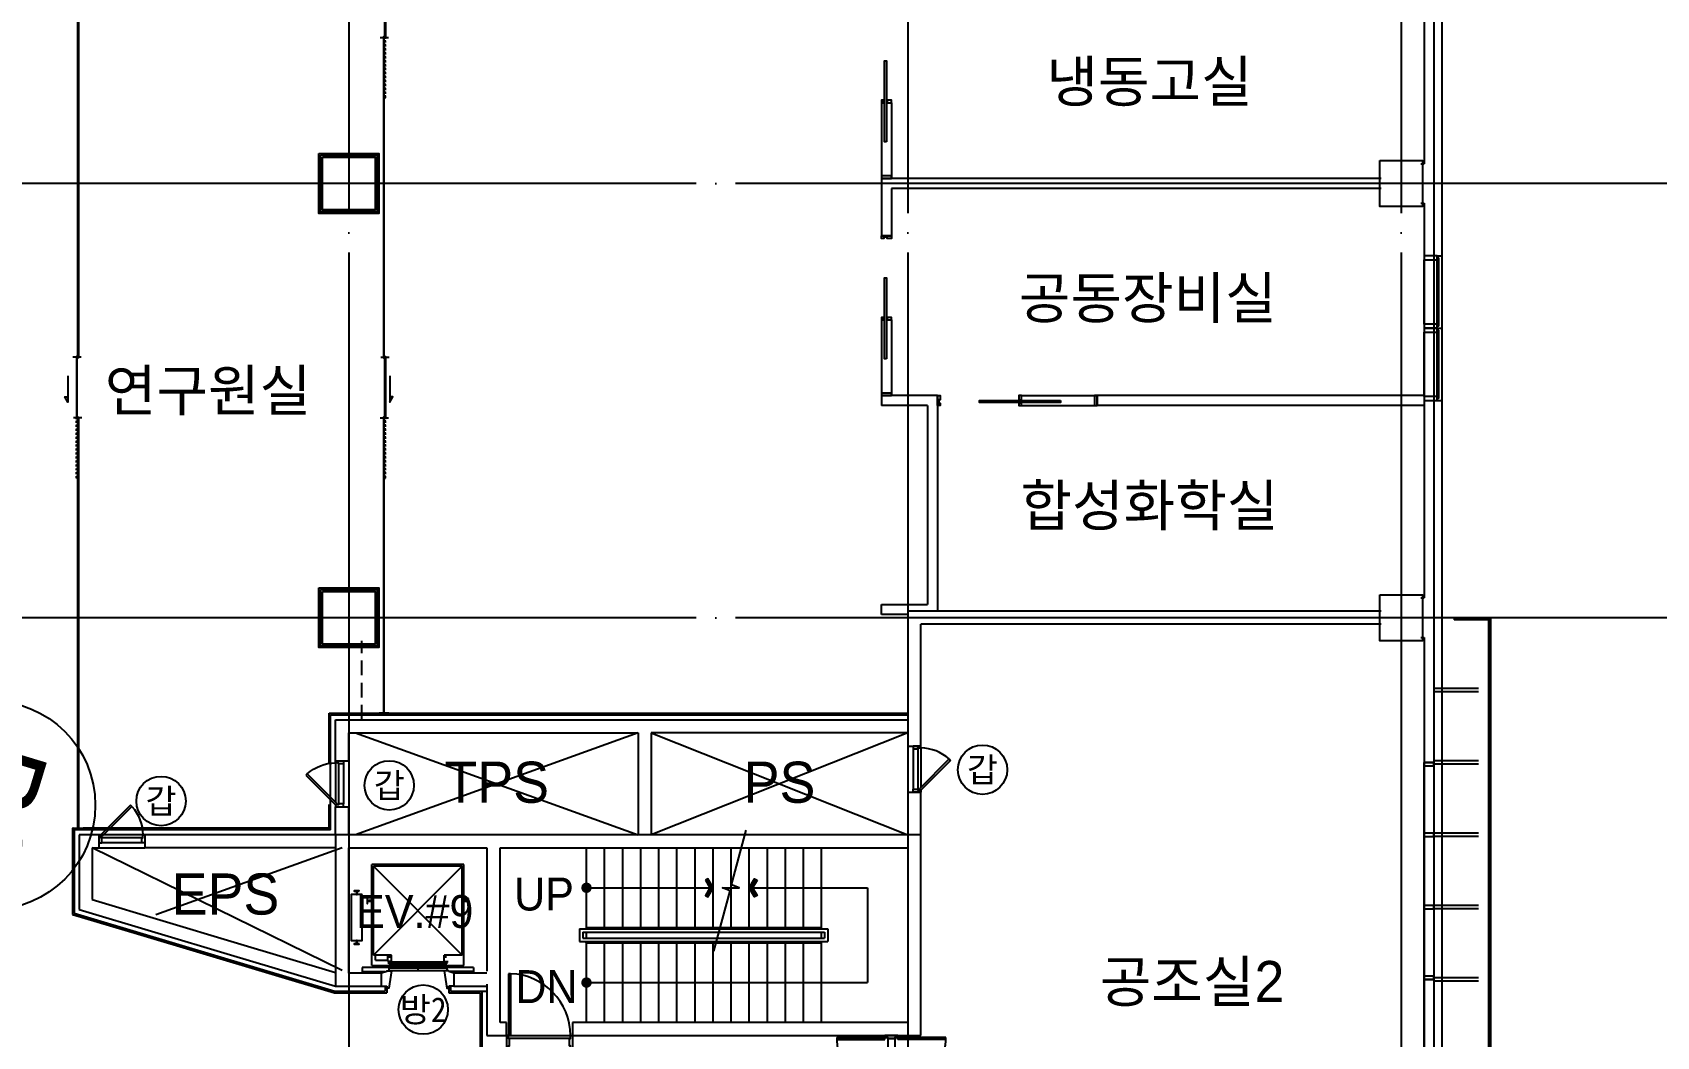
# Model space of a CAD drawing. Header units: metres. Extents: x 630750 to 860239, y 578133 to 726633.
# Drawn here: x 749696 to 774389, y 619945 to 635205 of the extents above; entities that cross this region are included whole.
import ezdxf
from ezdxf.enums import TextEntityAlignment as Align

# ---------------------------------------------------------------- set-up
doc = ezdxf.new("R2010")
doc.units = ezdxf.units.M
doc.header["$LTSCALE"] = 300
for name, pattern in [('CEN', [62, 60, -1, 0, -1]), ('HID1', [0.375, 0.25, -0.125]), ('HIDDEN', [2, 1, -1]), ('업무시설_xr-base$0$CONTINOUS', [0])]:
    doc.linetypes.add(name, pattern=pattern)
for name, color, linetype in [('A-AL', 6, 'Continuous'), ('A-CEN-1', 1, 'Continuous'), ('A-CON', 2, 'Continuous'), ('A-DOR', 4, 'Continuous'), ('A-ELE-9', 9, 'Continuous'), ('A-ELE9', 9, 'Continuous'), ('A-ELEV', 4, 'Continuous'), ('A-ELEV-FIXT', 5, 'Continuous'), ('A-GRID-DIMS', 14, 'Continuous'), ('A-HAT-1', 9, 'Continuous'), ('A-STAIR', 4, 'Continuous'), ('A-SYM1', 7, 'Continuous'), ('A-TXT', 3, 'Continuous'), ('A-TXT-S', 3, 'Continuous'), ('A-WAL-BLK', 3, 'Continuous'), ('A-WAL-DW', 7, 'Continuous'), ('A-WALL-CONC', 2, 'Continuous'), ('A-WIN-GLASS', 4, 'Continuous'), ('DOR', 4, 'Continuous'), ('INT', 117, 'Continuous'), ('KUK-DOOR', 4, 'Continuous'), ('KUK-FUR-FIX', 6, 'Continuous'), ('KUK-WALL-DRYWALL', 4, 'Continuous'), ('KUK-WALL-FIN 1', 30, 'Continuous'), ('KUK-WINDOW', 4, 'Continuous'), ('블럭', 7, 'Continuous'), ('외장그레이팅', 4, 'Continuous'), ('프레임', 5, 'Continuous')]:
    doc.layers.add(name, color=color, linetype=linetype)
doc.layers.add('tel 1구', color=7, linetype='Continuous', lineweight=5, true_color=0x0074cb)
doc.styles.add('TEXT', font='')
doc.styles.add('돋움', font='')
doc.styles.get('TEXT').set_extended_font_data('DotumChe')
doc.styles.get('돋움').set_extended_font_data('Dotum')

# ---------------------------------------------------------------- blocks, each defined once
blk = doc.blocks.new('미닫이문1200')
at = {"layer": 'A-DOR'}
blk.add_line((1280, -150), (2390, -150), dxfattribs=at)
for points in [[(0, 0), (40, 0), (40, -65), (20, -65), (20, -115), (40, -115), (40, -150), (0, -150)], [(1280, 0), (1240, 0), (1240, -65), (1280, -65)], [(2430, 0), (2390, 0), (2390, 0), (2390, 0), (2390, 0), (2390, 0), (2390, -150), (2430, -150)], [(1870, -75), (1870, -105), (640, -105), (640, -75)], [(1280, -115), (1240, -115), (1240, -150), (1280, -150)]]:
    blk.add_lwpolyline(points, close=True, dxfattribs=at)
at = {"layer": 'A-WAL-DW'}
blk.add_line((1280, 0), (2430, 0), dxfattribs=at)
blk = doc.blocks.new('dor-1000x200conc')
at = {"layer": 'A-DOR'}
for p, q in [((30, 1140), (30, 200)), ((60, 1140), (30, 1140)), ((60, 1140), (60, 200)), ((30, 200), (60, 200))]:
    blk.add_line(p, q, dxfattribs=at)
for points in [[(0, 200), (0, 0), (30, 0), (30, 45), (45, 45), (45, 155), (30, 155), (30, 200)], [(1000, 200), (1000, 0), (970, 0), (970, 45), (955, 45), (955, 155), (970, 155), (970, 200)]]:
    blk.add_lwpolyline(points, close=True, dxfattribs=at)
blk.add_arc((30, 200), 940, 0, 88.1729, dxfattribs=at)
at = {"layer": 'DOR', "color": 9}
for points in [[(30, 200), (970, 200)], [(955, 155), (45, 155)]]:
    blk.add_lwpolyline(points, dxfattribs=at)
blk = doc.blocks.new('dor-700')
at = {"layer": 'A-DOR'}
for p, q in [((197, 553), (218, 574)), ((197, 553), (649, 102)), ((218, 574), (670, 123)), ((670, 123), (649, 102))]:
    blk.add_line(p, q, dxfattribs=at)
for points in [[(0, 123), (0, 3), (45, 3), (45, 78), (30, 78), (30, 123)], [(700, 123), (700, 3), (655, 3), (655, 78), (670, 78), (670, 123)]]:
    blk.add_lwpolyline(points, close=True, dxfattribs=at)
blk.add_arc((715, 104), 686, 139.1042, 178.3732, dxfattribs=at)
at = {"layer": 'DOR', "color": 9}
for points in [[(30, 123), (627, 123)], [(45, 78), (655, 78)], [(45, 3), (655, 3)]]:
    blk.add_lwpolyline(points, dxfattribs=at)
blk = doc.blocks.new('door_1700')
at = {"layer": 'A-DOR'}
for p, q in [((1602975, 41797), (1603704, 41797)), ((1602975, 41767), (1603704, 41767)), ((1603704, 41767), (1603704, 41797)), ((1603904, 41767), (1603904, 41797)), ((1603904, 41767), (1603904, 41797)), ((1603904, 41767), (1603904, 41797)), ((1604634, 41797), (1603904, 41797)), ((1604634, 41767), (1603904, 41767)), ((1604634, 41767), (1604634, 41797)), ((1602975, 40187), (1603704, 40187)), ((1602975, 40187), (1602975, 40157)), ((1602975, 40157), (1603704, 40157)), ((1603704, 40157), (1603704, 40187)), ((1603904, 40157), (1603904, 40187)), ((1604634, 40187), (1603904, 40187)), ((1604634, 40157), (1603904, 40157)), ((1604634, 40187), (1604634, 40157))]:
    blk.add_line(p, q, dxfattribs=at)
for points in [[(1603904, 41827), (1603704, 41827), (1603704, 41797), (1603749, 41797), (1603749, 41782), (1603859, 41782), (1603859, 41797), (1603904, 41797)], [(1603904, 41827), (1603704, 41827), (1603704, 41797), (1603749, 41797), (1603749, 41782), (1603859, 41782), (1603859, 41797), (1603904, 41797)], [(1603704, 41827), (1603904, 41827), (1603904, 41797), (1603859, 41797), (1603859, 41782), (1603749, 41782), (1603749, 41797), (1603704, 41797)], [(1603704, 40127), (1603904, 40127), (1603904, 40157), (1603859, 40157), (1603859, 40172), (1603749, 40172), (1603749, 40157), (1603704, 40157)]]:
    blk.add_lwpolyline(points, close=True, dxfattribs=at)
for centre, start, end in [((1603804, 41782), 178.9643, 1.0357), ((1603804, 40122), 2.4174, 177.5826)]:
    blk.add_arc(centre, 830, start, end, dxfattribs=at)
at = {"layer": 'A-ELE9'}
for p, q in [((1603749, 41797), (1603749, 40157)), ((1603859, 41797), (1603859, 40157))]:
    blk.add_line(p, q, dxfattribs=at)
blk = doc.blocks.new('*U32')
blk.add_line((0, 5), (0, 0))
blk.add_circle((0, 11.35), 6.35)
at = {"color": 3, "style": '돋움'}
blk.add_attdef('NO', text='', height=5, dxfattribs=at).set_placement((0, 11.35), align=Align.MIDDLE_CENTER)
blk = doc.blocks.new('elev-11')
at = {"layer": 'A-ELEV'}
for points in [[(2020128, 49069), (2020128, 49079), (2020198, 49079), (2020158, 48816), (2020128, 48816), (2020128, 48846)], [(2021068, 49069), (2021068, 49079), (2020998, 49079), (2021038, 48816), (2021068, 48816), (2021068, 48846)]]:
    blk.add_lwpolyline(points, dxfattribs=at)
at = {"layer": 'A-ELEV-FIXT'}
for p, q in [((2019898, 49161), (2019898, 50693)), ((2021298, 50693), (2019898, 50693)), ((2019923, 49318), (2019923, 50668)), ((2021273, 50668), (2019923, 50668)), ((2021273, 49318), (2021273, 50668)), ((2021298, 49161), (2021298, 50693)), ((2019898, 49161), (2021298, 49161)), ((2020198, 49318), (2019923, 49318)), ((2019948, 49323), (2020148, 49323)), ((2019948, 49318), (2019948, 49323)), ((2019953, 49243), (2019953, 49318)), ((2019953, 49243), (2020143, 49243)), ((2020198, 49221), (2020137, 49221)), ((2020143, 49243), (2020143, 49318)), ((2020148, 49318), (2020148, 49323)), ((2020158, 49215), (2021039, 49215)), ((2020158, 49183), (2020158, 49215)), ((2020158, 49183), (2021039, 49183)), ((2020174, 49278), (2020174, 49318)), ((2020198, 49221), (2020198, 49318)), ((2020598, 49215), (2020598, 49183)), ((2020599, 49215), (2020599, 49183)), ((2021273, 49318), (2020999, 49318)), ((2020999, 49221), (2020999, 49318)), ((2020999, 49221), (2021060, 49221)), ((2021024, 49278), (2021024, 49318)), ((2021039, 49183), (2021039, 49215)), ((2021443, 49131), (2019753, 49131)), ((2019753, 49131), (2019753, 49046)), ((2019753, 49071), (2020097, 49071)), ((2020158, 49124), (2021038, 49124)), ((2020158, 49124), (2020158, 49084)), ((2020158, 49084), (2021038, 49084)), ((2020598, 49124), (2020598, 49084)), ((2020598, 49124), (2020598, 49084)), ((2021038, 49124), (2021038, 49084)), ((2021443, 49071), (2021088, 49071)), ((2021443, 49131), (2021443, 49046))]:
    blk.add_line(p, q, dxfattribs=at)
at = {"layer": 'A-ELEV-FIXT', "color": 8}
for p, q in [((2021273, 50668), (2019923, 49318)), ((2021273, 49318), (2019923, 50668))]:
    blk.add_line(p, q, dxfattribs=at)
at = {"layer": 'A-ELEV-FIXT'}
for points in [[(2019754, 50241), (2019584, 50241), (2019584, 49541), (2019754, 49541)], [(2019708, 50291), (2019708, 50297), (2019630, 50297), (2019630, 50291), (2019665, 50285), (2019665, 50269), (2019664, 50269), (2019664, 50241), (2019674, 50241), (2019674, 50269), (2019673, 50269), (2019673, 50285)], [(2019833, 50180), (2019827, 50180), (2019827, 50102), (2019833, 50102), (2019839, 50137), (2019855, 50137), (2019855, 50136), (2019883, 50136), (2019883, 50146), (2019855, 50146), (2019855, 50145), (2019839, 50145)], [(2021369, 50180), (2021363, 50180), (2021357, 50145), (2021341, 50145), (2021341, 50146), (2021313, 50146), (2021313, 50136), (2021341, 50136), (2021341, 50137), (2021357, 50137), (2021363, 50102), (2021369, 50102)], [(2019708, 49491), (2019673, 49497), (2019673, 49513), (2019674, 49513), (2019674, 49541), (2019664, 49541), (2019664, 49513), (2019665, 49513), (2019665, 49497), (2019630, 49491), (2019630, 49485), (2019708, 49485)]]:
    blk.add_lwpolyline(points, close=True, dxfattribs=at)
blk = doc.blocks.new('nht')
at = {"layer": 'A-WIN-GLASS'}
for p, q in [((2171798, -435927, 0), (2171798, -435857, 0)), ((2172898, -435927, 0), (2171798, -435927, 0)), ((2172868, -435903, 0), (2171828, -435903, 0)), ((2171828, -435903, 0), (2171828, -435927, 0)), ((2172868, -435927, 0), (2171828, -435927, 0)), ((2172868, -435903, 0), (2172868, -435927, 0)), ((2172898, -435927, 0), (2172898, -435857, 0)), ((2172838, -436127, 0), (2171858, -436127, 0))]:
    blk.add_line(p, q, dxfattribs=at)
at = {"layer": 'A-WIN-GLASS', "elevation": 0}
for points in [[(2171798, -436127), (2171858, -436127), (2171858, -435927), (2171798, -435927)], [(2172838, -436127), (2172898, -436127), (2172898, -435927), (2172838, -435927)]]:
    blk.add_lwpolyline(points, close=True, dxfattribs=at)

msp = doc.modelspace()

# ---------------------------------------------------------------- hatches: boundary and pattern name
at = {"layer": 'A-SYM1'}
h = msp.add_hatch(color=7, dxfattribs=at)
edge = h.paths.add_edge_path()
edge.add_arc((758119.4, 622205.2), 80, 180, 360, ccw=False)
edge.add_arc((758119.4, 622205.2), 80, 0, 180, ccw=False)
for points in [[(759964.9, 622342.9), (759926.4, 622320.7), (759993.1, 622205.2), (759926.4, 622089.8), (759964.9, 622067.5), (760044.4, 622205.2)], [(760673.9, 622342.9), (760712.4, 622320.7), (760645.7, 622205.2), (760712.4, 622089.8), (760673.9, 622067.5), (760594.4, 622205.2)]]:
    msp.add_hatch(color=7, dxfattribs=at).paths.add_polyline_path(points)
h = msp.add_hatch(color=7, dxfattribs=at)
edge = h.paths.add_edge_path()
edge.add_arc((758119.4, 620765.2), 80, 180, 360, ccw=False)
edge.add_arc((758119.4, 620765.2), 80, 0, 180, ccw=False)

# ---------------------------------------------------------------- linework, layer by layer
at = {"layer": 'A-AL', "ltscale": 3}
msp.add_line((771124.4, 669180.2, 0), (771124.4, 613140.2, 0), dxfattribs=at)
at = {"layer": 'A-CEN-1', "linetype": 'CEN'}
for p, q in [((754504.4, 706258.8, 0), (754504.4, 599969.6, 0)), ((763004.4, 706258.8, 0), (763004.4, 599969.6, 0)), ((770504.4, 706258.8, 0), (770504.4, 599969.6, 0)), ((796986.4, 632910.2, 0), (744904.4, 632910.2, 0)), ((796986.4, 626310.2, 0), (744904.4, 626310.2, 0))]:
    msp.add_line(p, q, dxfattribs=at)
at = {"layer": 'A-CON'}
for points in [[(754104.4, 633310.2), (754904.4, 633310.2), (754904.4, 632510.2), (754104.4, 632510.2)], [(754104.4, 626710.2), (754904.4, 626710.2), (754904.4, 625910.2), (754104.4, 625910.2)]]:
    msp.add_lwpolyline(points, close=True, dxfattribs=at)
at = {"layer": 'A-CON', "elevation": 0}
for points in [[(770179.5, 633260.2), (770829.5, 633260.2), (770829.5, 632560.2), (770179.5, 632560.2)], [(770179.5, 626660.2), (770829.5, 626660.2), (770829.5, 625960.2), (770179.5, 625960.2)]]:
    msp.add_lwpolyline(points, close=True, dxfattribs=at)
at = {"layer": 'A-ELE-9'}
for p, q in [((763004.4, 624360.2, 0), (763004.4, 623660.2, 0)), ((754504.2, 624135.2, 0), (754504.2, 623435.2, 0)), ((751404.4, 622810, 0), (750704.4, 622810, 0))]:
    msp.add_line(p, q, dxfattribs=at)
at = {"layer": 'A-ELEV'}
for p, q in [((755084.4, 620933.2, 0), (755004.4, 620910.2, 0)), ((756104.4, 620910.2, 0), (756024.4, 620933.2, 0)), ((755004.4, 620710.2, 0), (755084.4, 620710.2, 0)), ((756104.4, 620710.2, 0), (756024.4, 620710.2, 0))]:
    msp.add_line(p, q, dxfattribs=at)
at = {"layer": 'A-HAT-1', "color": 8}
for p, q in [((754604.6, 624560.2, 0), (758904.6, 623010.1, 0)), ((763004.4, 624560.2, 0), (759104.6, 623010.1, 0)), ((754404.4, 620949, 0), (750604.4, 622810.2, 0)), ((754404.4, 622810.2, 0), (751573, 621795.5, 0))]:
    msp.add_line(p, q, dxfattribs=at)
at = {"layer": 'A-HAT-1', "color": 8, "elevation": 0}
for points in [[(758904.6, 624560.2), (754604.6, 623010.1)], [(759104.6, 624560.2), (763004.4, 623010.2)]]:
    msp.add_lwpolyline(points, dxfattribs=at)
at = {"layer": 'A-STAIR'}
for p, q in [((758389.4, 622810.2, 0), (758389.4, 621600.2, 0)), ((758664.4, 622810.2, 0), (758664.4, 621600.2, 0)), ((758939.4, 622810.2, 0), (758939.4, 621600.2, 0)), ((759214.4, 622810.2, 0), (759214.4, 621600.2, 0)), ((759489.4, 622810.2, 0), (759489.4, 621600.2, 0)), ((759764.4, 622810.2, 0), (759764.4, 621600.2, 0)), ((760039.4, 622810.2, 0), (760039.4, 621600.2, 0)), ((760314.4, 622810.2, 0), (760314.4, 621600.2, 0)), ((760589.4, 622810.2, 0), (760589.4, 621600.2, 0)), ((760864.4, 622810.2, 0), (760864.4, 621600.2, 0)), ((761139.4, 622810.2, 0), (761139.4, 621600.2, 0)), ((761414.4, 622810.2, 0), (761414.4, 621600.2, 0)), ((758014.4, 621580.2, 0), (761789.4, 621580.2, 0)), ((758014.4, 621580.2, 0), (758014.4, 621390.2, 0)), ((758064.4, 621530.2, 0), (761739.4, 621530.2, 0)), ((758064.4, 621530.2, 0), (758064.4, 621440.2, 0)), ((758114.4, 621600.2, 0), (761689.4, 621600.2, 0)), ((758114.4, 621530.2, 0), (758114.4, 621440.2, 0)), ((761689.4, 621530.2, 0), (761689.4, 621440.2, 0)), ((761739.4, 621530.2, 0), (761739.4, 621440.2, 0)), ((761789.4, 621580.2, 0), (761789.4, 621390.2, 0)), ((758014.4, 621390.2, 0), (761789.4, 621390.2, 0)), ((758064.4, 621440.2, 0), (761739.4, 621440.2, 0)), ((758114.4, 621370.2, 0), (761689.4, 621370.2, 0)), ((758114.4, 621370.2, 0), (758114.4, 620160.2, 0)), ((758389.4, 621370.2, 0), (758389.4, 620160.2, 0)), ((758664.4, 621370.2, 0), (758664.4, 620160.2, 0)), ((758939.4, 621370.2, 0), (758939.4, 620160.2, 0)), ((759214.4, 621370.2, 0), (759214.4, 620160.2, 0)), ((759489.4, 621370.2, 0), (759489.4, 620160.2, 0)), ((759764.4, 621370.2, 0), (759764.4, 620160.2, 0)), ((760039.4, 621370.2, 0), (760039.4, 620160.2, 0)), ((760314.4, 621370.2, 0), (760314.4, 620160.2, 0)), ((760589.4, 621370.2, 0), (760589.4, 620160.2, 0)), ((760864.4, 621370.2, 0), (760864.4, 620160.2, 0)), ((761139.4, 621370.2, 0), (761139.4, 620160.2, 0)), ((761414.4, 621370.2, 0), (761414.4, 620160.2, 0)), ((761689.4, 621390.2, 0), (761689.4, 620160.2, 0))]:
    msp.add_line(p, q, dxfattribs=at)
at = {"layer": 'A-STAIR', "elevation": 0}
for points in [[(758114.4, 622810.2), (758114.4, 621580.2)], [(761689.4, 622810.2), (761689.4, 621580.2)], [(758114.4, 621370.2), (758114.4, 621390.2)]]:
    msp.add_lwpolyline(points, dxfattribs=at)
at = {"layer": 'A-SYM1', "color": 7}
for p, q in [((758119.4, 622205.2, 0), (760044.4, 622205.2, 0)), ((760594.4, 622205.2, 0), (762394.4, 622205.2, 0)), ((762394.4, 622205.2, 0), (762394.4, 620765.2, 0)), ((758119.4, 620765.2, 0), (762394.4, 620765.2, 0))]:
    msp.add_line(p, q, dxfattribs=at)
at = {"layer": 'A-SYM1', "color": 7, "elevation": 0}
msp.add_lwpolyline([(760057, 621244.4), (760302.2, 622159.9), (760189.2, 622205.2), (760439.6, 622205.2), (760326.5, 622250.6), (760548.6, 623079.2)], dxfattribs=at)
for points in [[(759926.4, 622320.7), (759993.1, 622205.2), (759926.4, 622089.8), (759964.9, 622067.5), (760044.4, 622205.2), (759964.9, 622342.9)], [(760712.4, 622320.7), (760645.7, 622205.2), (760712.4, 622089.8), (760673.9, 622067.5), (760594.4, 622205.2), (760673.9, 622342.9)]]:
    msp.add_lwpolyline(points, close=True, dxfattribs=at)
at = {"layer": 'A-WAL-BLK'}
for p, q in [((770204.4, 626410.2, 0), (763004.4, 626410.2, 0)), ((763004.4, 626410.2, 0), (763004.4, 624760.1, 0)), ((763004.4, 626010.2, 0), (763004.4, 624760.2, 0)), ((770204.4, 626210.2, 0), (763204.4, 626210.2, 0)), ((763204.4, 624360.2, 0), (763204.4, 626210.2, 0)), ((754304.4, 624760.2, 0), (763004.4, 624760.2, 0)), ((754304.4, 624135.2, 0), (754304.4, 624760.2, 0)), ((754504.4, 624560.2, 0), (758904.6, 624560.2, 0)), ((754504.4, 624135.2, 0), (754504.4, 624560.2, 0)), ((758904.6, 624560.2, 0), (758904.6, 623010.1, 0)), ((763004.4, 624560.2, 0), (759104.6, 624560.2, 0)), ((759104.6, 624560.2, 0), (759104.6, 623010.1, 0)), ((763004.4, 624560.2, 0), (763004.4, 624360.2, 0)), ((763004.4, 624360.2, 0), (763204.6, 624360.2, 0)), ((754304.4, 624135.2, 0), (754504.4, 624135.2, 0)), ((763004.4, 623660.2, 0), (763004.4, 623010.2, 0)), ((763004.4, 623660.2, 0), (763204.4, 623660.2, 0)), ((763204.4, 623010.2, 0), (763204.4, 623660.2, 0)), ((754304.4, 623010.2, 0), (754304.4, 623435.2, 0)), ((754304.4, 623435.2, 0), (754504.4, 623435.2, 0)), ((754504.4, 623010.3, 0), (754504.4, 623435.2, 0)), ((750404.4, 623010.2, 0), (750404.4, 621876.5, 0)), ((754303.9, 623010.2, 0), (750404.4, 623010.2, 0)), ((750604.4, 622810.2, 0), (750604.4, 622025.4, 0)), ((754303.9, 622810.2, 0), (751404.4, 622810.2, 0)), ((750603.9, 622025.4, 0), (752761.3, 621380.3, 0)), ((750403.9, 621876.5, 0), (752704, 621188.7, 0)), ((752761.3, 621380.3, 0), (754303.9, 620919, 0)), ((752704, 621188.7, 0), (754303.9, 620710.2, 0))]:
    msp.add_line(p, q, dxfattribs=at)
at = {"layer": 'A-WAL-BLK', "elevation": 0}
for points in [[(750704.4, 623010.2), (750704.4, 622810.4)], [(751404.4, 623010), (751404.4, 622810.2)], [(750704.4, 622810), (750604.8, 622810)]]:
    msp.add_lwpolyline(points, dxfattribs=at)
at = {"layer": 'A-WAL-DW'}
for p, q in [((771004.4, 669180.2, 0), (771004.4, 613140.2, 0)), ((770854.4, 642510.2, 0), (770854.4, 633210.2, 0)), ((770804.4, 633210.2, 0), (770854.4, 633210.2, 0)), ((770204.4, 632985.2, 0), (762604.4, 632985.2, 0)), ((762604.4, 632985.2, 0), (762604.4, 632115.2, 0)), ((762754.4, 632835.2, 0), (762754.4, 632115.2, 0)), ((770204.4, 632835.2, 0), (762754.4, 632835.2, 0)), ((770804.4, 632610.2, 0), (770854.4, 632610.2, 0)), ((770854.4, 632610.2, 0), (770854.4, 626610.2, 0)), ((762754.4, 632115.2, 0), (762604.4, 632115.2, 0)), ((762604.4, 629685.2, 0), (762604.4, 629535.2, 0)), ((763454.4, 629685.2, 0), (762604.4, 629685.2, 0)), ((763454.4, 629685.2, 0), (763454.4, 626410.2, 0)), ((770854.4, 629685.2, 0), (765884.4, 629685.2, 0)), ((765884.4, 629685.2, 0), (765884.4, 629535.2, 0)), ((763304.4, 629535.2, 0), (762604.4, 629535.2, 0)), ((763304.4, 629535.2, 0), (763304.4, 626510.2, 0)), ((770854.4, 629535.2, 0), (765884.4, 629535.2, 0)), ((762604.4, 626510.2, 0), (763304.7, 626510.2, 0)), ((762604.4, 626360.2, 0), (762604.4, 626510.2, 0)), ((770804.4, 626610.2, 0), (770854.4, 626610.2, 0)), ((763004.4, 626360.2, 0), (762604.4, 626360.2, 0)), ((770804.4, 626010.2, 0), (770854.4, 626010.2, 0)), ((770854.4, 626010.2, 0), (770854.4, 618210.2, 0))]:
    msp.add_line(p, q, dxfattribs=at)
at = {"layer": 'A-WALL-CONC'}
for p, q in [((763204.4, 623010.2, 0), (754303.9, 623010.2, 0)), ((754303.9, 623010.2, 0), (754303.9, 620710.2, 0)), ((763204.4, 619960.2, 0), (763204.4, 623010.2, 0)), ((754503.9, 620910.2, 0), (754503.9, 622810.2, 0)), ((754503.9, 622810.2, 0), (756604.4, 622810.2, 0)), ((756604.4, 622810.2, 0), (756604.4, 620940.2, 0)), ((756804.4, 620160.2, 0), (756804.4, 622810.2, 0)), ((756804.4, 622810.2, 0), (763004.4, 622810.2, 0)), ((763004.4, 622810.2, 0), (763004.4, 620160.2, 0)), ((755004.4, 620910.2, 0), (754503.9, 620910.2, 0)), ((755004.4, 620710.2, 0), (755004.4, 620910.2, 0)), ((756604.4, 620910.2, 0), (756104.4, 620910.2, 0)), ((756104.4, 620910.2, 0), (756104.4, 620710.2, 0)), ((754303.9, 620710.2, 0), (755004.4, 620710.2, 0)), ((756104.4, 620710.2, 0), (756604.4, 620710.2, 0)), ((756604.4, 620740.2, 0), (756604.4, 619960.2, 0)), ((756904.4, 620160.2, 0), (756804.4, 620160.2, 0)), ((756904.4, 619960.2, 0), (756904.4, 620160.2, 0)), ((763004.4, 620160.2, 0), (757904.4, 620160.2, 0)), ((757904.4, 620160.2, 0), (757904.4, 619960.2, 0)), ((756604.4, 619960.2, 0), (756904.4, 619960.2, 0)), ((757904.4, 619960.2, 0), (763204.4, 619960.2, 0))]:
    msp.add_line(p, q, dxfattribs=at)
at = {"layer": 'A-WIN-GLASS'}
for p, q in [((770854.4, 624110.2, 0), (771004.4, 624110.2, 0)), ((770854.4, 618635.2, 0), (770854.4, 624110.2, 0)), ((771004.4, 624110.2, 0), (771004.4, 618685.2, 0)), ((771004.4, 620810.2, 0), (770854.4, 620810.2, 0))]:
    msp.add_line(p, q, dxfattribs=at)
at = {"layer": 'A-WIN-GLASS', "elevation": 0}
for points in [[(771004.4, 624110.2), (770854.4, 624110.2), (770854.4, 624060.2), (771004.4, 624060.2)], [(771004.4, 623035.2), (770854.4, 623035.2), (770854.4, 622985.2), (771004.4, 622985.2)], [(771004.4, 621935.2), (770854.4, 621935.2), (770854.4, 621885.2), (771004.4, 621885.2)], [(771004.4, 620860.2), (770854.4, 620860.2), (770854.4, 620810.2), (771004.4, 620810.2)]]:
    msp.add_lwpolyline(points, close=True, dxfattribs=at)
at = {"layer": 'INT', "linetype": 'HID1', "ltscale": 3}
msp.add_line((754704.4, 624760.2, 0), (754704.4, 625960.2, 0), dxfattribs=at)
at = {"layer": 'KUK-DOOR', "color": 5, "linetype": 'HIDDEN', "ltscale": 0.1}
for points in [[(755064.4, 635150.2), (755054.4, 635150.2), (755054.4, 634210.2), (755064.4, 634210.2)], [(755064.4, 629370.2), (755054.4, 629370.2), (755054.4, 628430.2), (755064.4, 628430.2)]]:
    msp.add_lwpolyline(points, close=True, dxfattribs=at)
at = {"layer": 'KUK-DOOR', "color": 1, "ltscale": 30, "elevation": 0}
for points in [[(750235.5, 629986.6), (750235.5, 629587.1), (750189.8, 629669.1), (750235.5, 629669.1)], [(755130.2, 629986.6), (755130.2, 629587.1), (755176, 629669.1), (755130.2, 629669.1)]]:
    msp.add_lwpolyline(points, dxfattribs=at)
at = {"layer": 'KUK-DOOR', "color": 5, "linetype": 'HIDDEN', "ltscale": 0.1, "elevation": 0}
msp.add_lwpolyline([(750364.4, 629370.2), (750374.4, 629370.2), (750374.4, 628430.2), (750364.4, 628430.2)], close=True, dxfattribs=at)
at = {"layer": 'KUK-WALL-DRYWALL'}
for p, q in [((754229.4, 623085.2), (754229.4, 624835.2)), ((754229.4, 624109.1), (754229.4, 624835.2)), ((754229.4, 624835.2), (761191, 624835.2)), ((754229.4, 624835.2), (763004.4, 624835.2)), ((754229.4, 623085.2), (754229.4, 623469.1)), ((754229.4, 623085.2), (750329.4, 623085.2)), ((750329.4, 623085.2), (750329.4, 621820.6)), ((750329.4, 621820.6), (750631.1, 621730.4, 0)), ((750631.1, 621730.4, 0), (754293.4, 620635.2)), ((754293.4, 620635.2), (755059.4, 620635.2)), ((755059.4, 620710.4), (755059.4, 620635.2)), ((756049.4, 620710.2), (756049.4, 620635.2)), ((756049.4, 620635.2), (756604.4, 620635.2)), ((756529.4, 620635.2), (756529.4, 619785.2))]:
    msp.add_line(p, q, dxfattribs=at)
for points in [[(754074.4, 633340.2), (754934.4, 633340.2), (754934.4, 632480.2), (754074.4, 632480.2)], [(754074.4, 626740.2), (754934.4, 626740.2), (754934.4, 625880.2), (754074.4, 625880.2)]]:
    msp.add_lwpolyline(points, close=True, dxfattribs=at)
at = {"layer": 'KUK-WALL-FIN 1'}
for p, q in [((754204.4, 624109.1), (754204.4, 624860.2)), ((754204.4, 624860.2), (761191, 624860.2)), ((754204.4, 624860.2), (763004.4, 624860.2)), ((754204.4, 623110.2), (754204.4, 623469.1)), ((750314.4, 623110.2), (750304.4, 623110.2)), ((750304.4, 623110.2), (750304.4, 621802)), ((754204.4, 623110.2), (750464.4, 623110.2)), ((750304.4, 621802), (751294.5, 621505.9, 0)), ((751294.5, 621505.9, 0), (754289.8, 620610.2)), ((754289.8, 620610.2), (755084.4, 620610.2)), ((755084.4, 620710.4), (755084.4, 620610.2)), ((756024.4, 620710.2), (756024.4, 620610.2)), ((756024.4, 620610.2), (756504.4, 620610.2)), ((756504.4, 620610.2), (756504.4, 619760.2))]:
    msp.add_line(p, q, dxfattribs=at)
for points in [[(754049.4, 633365.2), (754959.4, 633365.2), (754959.4, 632455.2), (754049.4, 632455.2)], [(754049.4, 626765.2), (754959.4, 626765.2), (754959.4, 625855.2), (754049.4, 625855.2)]]:
    msp.add_lwpolyline(points, close=True, dxfattribs=at)
at = {"layer": 'KUK-WALL-FIN 1', "color": 3}
for points in [[(754987.8, 624835.2), (754987.8, 624850.2), (754964.4, 624850.2), (754964.4, 624860.2), (755029.4, 624860.2)], [(754987.8, 624835.2), (754987.8, 624850.2), (754964.4, 624850.2), (754964.4, 624860.2), (755029.4, 624860.2)], [(755027.8, 624858.6), (754966, 624858.6), (754966, 624851.8), (754989.4, 624851.8), (754989.4, 624835.2), (754987.8, 624835.2)], [(755027.8, 624858.6), (754966, 624858.6), (754966, 624851.8), (754989.4, 624851.8), (754989.4, 624835.2), (754987.8, 624835.2)], [(755027.8, 624858.6), (755027.8, 624848.6), (755051, 624848.6), (755051, 624858.6)], [(755027.8, 624858.6), (755027.8, 624848.6), (755051, 624848.6), (755051, 624858.6)], [(755029.4, 624860.2), (755029.4, 624850.2), (755049.4, 624850.2), (755049.4, 624860.2)], [(755029.4, 624860.2), (755029.4, 624850.2), (755049.4, 624850.2), (755049.4, 624860.2)], [(755049.4, 624860.2), (755114.4, 624860.2), (755114.4, 624850.2), (755091, 624850.2), (755091, 624835.2), (755089.4, 624835.2), (755089.4, 624851.8), (755112.8, 624851.8), (755112.8, 624858.6), (755051, 624858.6)], [(755049.4, 624860.2), (755114.4, 624860.2), (755114.4, 624850.2), (755091, 624850.2), (755091, 624835.2), (755089.4, 624835.2), (755089.4, 624851.8), (755112.8, 624851.8), (755112.8, 624858.6), (755051, 624858.6)], [(750337.8, 623085.2), (750337.8, 623100.2), (750314.4, 623100.2), (750314.4, 623110.2), (750379.4, 623110.2)], [(750377.8, 623108.6), (750316, 623108.6), (750316, 623101.8), (750339.4, 623101.8), (750339.4, 623085.2), (750337.8, 623085.2)], [(750377.8, 623108.6), (750377.8, 623098.6), (750401, 623098.6), (750401, 623108.6)], [(750379.4, 623110.2), (750379.4, 623100.2), (750399.4, 623100.2), (750399.4, 623110.2)], [(750399.4, 623110.2), (750464.4, 623110.2), (750464.4, 623100.2), (750441, 623100.2), (750441, 623085.2), (750439.4, 623085.2), (750439.4, 623101.8), (750462.8, 623101.8), (750462.8, 623108.6), (750401, 623108.6)]]:
    msp.add_lwpolyline(points, dxfattribs=at)
at = {"layer": 'KUK-WINDOW', "color": 1, "linetype": '업무시설_xr-base$0$CONTINOUS'}
for p, q in [((754984, 635130.2), (755107.6, 635130.2)), ((750434.8, 630270.2), (750311.2, 630270.2)), ((754994, 630270.2), (755117.6, 630270.2)), ((750444.8, 629350.2), (750321.2, 629350.2)), ((754984, 629350.2), (755107.6, 629350.2))]:
    msp.add_line(p, q, dxfattribs=at)
at = {"layer": 'KUK-WINDOW', "linetype": '업무시설_xr-base$0$CONTINOUS', "elevation": 0}
for points in [[(750384.4, 636050.2), (750394.4, 636050.2), (750394.4, 630260.2), (750384.4, 630260.2)], [(750364.4, 629340.2), (750374.4, 629340.2), (750374.4, 630280.2), (750364.4, 630280.2)], [(750384.4, 629360.2), (750394.4, 629360.2), (750394.4, 623100.2), (750384.4, 623100.2)]]:
    msp.add_lwpolyline(points, close=True, dxfattribs=at)
at = {"layer": 'KUK-WINDOW', "linetype": '업무시설_xr-base$0$CONTINOUS'}
for points in [[(755064.4, 635120.2), (755054.4, 635120.2), (755054.4, 636060.2), (755064.4, 636060.2)], [(755044.4, 635140.2), (755034.4, 635140.2), (755034.4, 630260.2), (755044.4, 630260.2)], [(755064.4, 629340.2), (755054.4, 629340.2), (755054.4, 630280.2), (755064.4, 630280.2)], [(755044.4, 629360.2), (755034.4, 629360.2), (755034.4, 624850.2), (755044.4, 624850.2)]]:
    msp.add_lwpolyline(points, close=True, dxfattribs=at)
at = {"layer": '블럭', "color": 1}
for centre in [(764140.6, 624000.3, 0), (755120.6, 623762.4, 0), (751650.3, 623523.9, 0), (755637.4, 620353.6, 0)]:
    msp.add_circle(centre, 375, dxfattribs=at)
at = {"layer": '외장그레이팅'}
for p, q in [((771314.4, 626310.2, 0), (771314.4, 626280.2, 0)), ((771864.4, 626310.2, 0), (771314.4, 626310.2, 0)), ((771864.4, 626280.2, 0), (771314.4, 626280.2, 0)), ((771834.4, 626310.2, 0), (771834.4, 607072.6, 0)), ((771864.4, 626310.2, 0), (771864.4, 607072.6, 0))]:
    msp.add_line(p, q, dxfattribs=at)
at = {"layer": '프레임'}
for p, q in [((771684.4, 625235.2, 0), (771004.4, 625235.2, 0)), ((771684.4, 625185.2, 0), (771004.4, 625185.2, 0)), ((771684.4, 624135.2, 0), (771004.4, 624135.2, 0)), ((771684.4, 624085.2, 0), (771004.4, 624085.2, 0)), ((771684.4, 623035.2, 0), (771004.4, 623035.2, 0)), ((771684.4, 622985.2, 0), (771004.4, 622985.2, 0)), ((771684.4, 621935.2, 0), (771004.4, 621935.2, 0)), ((771684.4, 621885.2, 0), (771004.4, 621885.2, 0)), ((771684.4, 620835.2, 0), (771004.4, 620835.2, 0)), ((771684.4, 620785.2, 0), (771004.4, 620785.2, 0))]:
    msp.add_line(p, q, dxfattribs=at)

# ---------------------------------------------------------------- block references
msp.add_blockref('dor-1000x200conc', (756904.4, 619760.2, 0))
at = {"layer": 'A-DOR', "rotation": 269.9999886874992}
msp.add_blockref('dor-700', (763081.1, 624360.2, 0), dxfattribs=at)
at = {"layer": 'A-DOR', "xscale": -1}
for p, rotation in [((754427.6, 624135.2, 0), 90.00001131250077), ((751404.4, 622886.9, 0), 1.131250077612833e-05)]:
    msp.add_blockref('dor-700', p, dxfattribs=dict(at, rotation=rotation))
at = {"layer": 'A-DOR'}
msp.add_blockref('door_1700', (-841050, 578132.8, 0), dxfattribs=at)
at = {"layer": 'A-ELEV'}
msp.add_blockref('elev-11', (-1265044, 571864.3, 0), dxfattribs=at)
at = {"layer": 'A-GRID-DIMS', "xscale": 250.0000000000884, "yscale": 250.0000000000884, "zscale": 250.0000000000884, "rotation": 253.1091880892739}
msp.add_blockref('*U32', (746348.2, 624284.2, 0), dxfattribs=at).add_auto_attribs({'NO': 'B3'})
at = {"layer": 'KUK-FUR-FIX', "color": 30, "rotation": 270}
for p in [(1206981.9, 2803608, 0), (1206981.9, 2802508, 0)]:
    msp.add_blockref('nht', p, dxfattribs=at)
at = {"layer": 'tel 1구', "rotation": 270}
for p in [(762754.4, 635415.2, 0), (762754.4, 632115.2, 0)]:
    msp.add_blockref('미닫이문1200', p, dxfattribs=at)
at = {"layer": 'tel 1구'}
msp.add_blockref('미닫이문1200', (763454.4, 629685.2, 0), dxfattribs=at)

# ---------------------------------------------------------------- texts
at = {"layer": 'A-TXT', "color": 3, "style": '돋움'}
for s, p in [('냉동고실', (765111.8, 634149.7, 0)), ('냉동고실', (765111.8, 634149.7, 0)), ('공동장비실', (764692.7, 630859.1, 0)), ('공동장비실', (764692.7, 630859.1, 0)), ('연구원실', (750795.5, 629452.1, 0)), ('연구원실', (750795.5, 629452.1, 0)), ('합성화학실', (764717.9, 627705.5, 0)), ('합성화학실', (764717.9, 627705.5, 0)), ('공조실', (765923.1, 620468.1, 0)), ('공조실2', (765923.1, 620468.1, 0))]:
    msp.add_text(s, height=625, rotation=0.00001, dxfattribs=at).set_placement(p)
at = {"layer": 'A-TXT-S', "color": 3, "style": '돋움'}
for s, p in [('TPS', (756754.6, 623810)), ('PS', (761054.5, 623810))]:
    msp.add_text(s, height=625, dxfattribs=at).set_placement(p, align=Align.MIDDLE_CENTER)
for s, height, p in [('EPS', 625, (751812.2, 621798)), ('UP', 500, (757019.3, 621860.4)), ('DN', 500, (757038.1, 620453.6))]:
    msp.add_text(s, height=height, dxfattribs=at).set_placement(p)
msp.add_text('EV.#9', height=500, rotation=0.00001, dxfattribs=at).set_placement((754617.4, 621596.1))
at = {"layer": '블럭', "style": 'TEXT'}
for s, p in [('갑', (755120.6, 623762.4, 0)), ('갑', (764140.6, 624000.3, 0)), ('갑', (751650.3, 623523.9, 0)), ('방2', (755637.4, 620353.6, 0))]:
    msp.add_text(s, height=375, dxfattribs=at).set_placement(p, align=Align.MIDDLE_CENTER)

doc.saveas('drawing.dxf')
